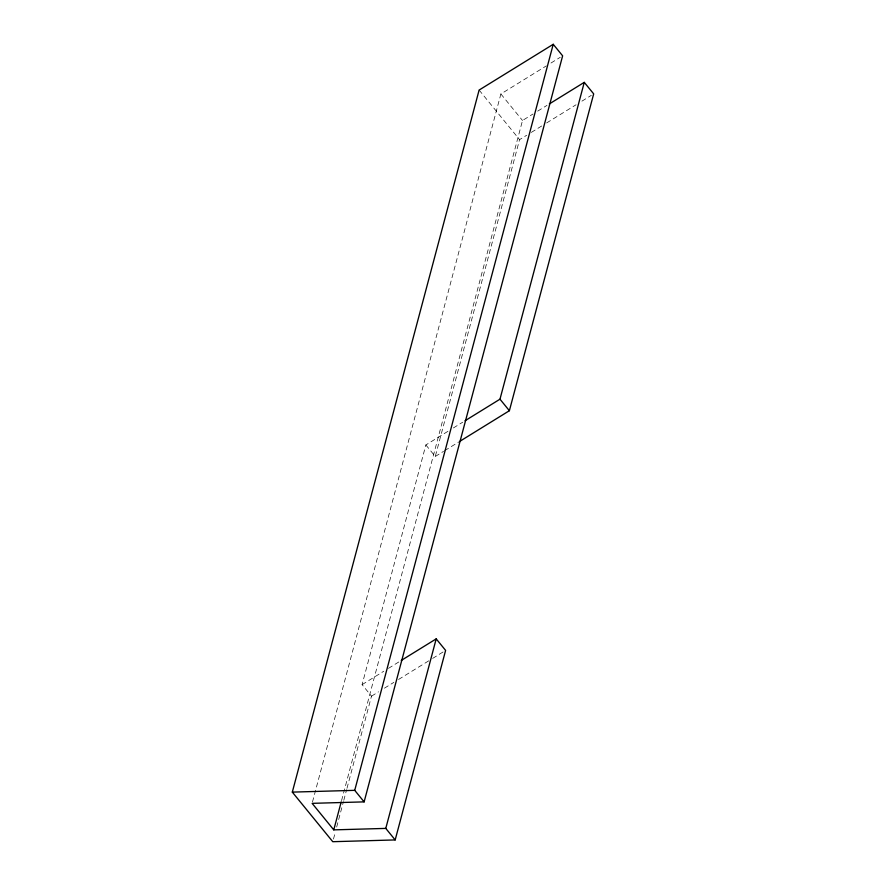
<?xml version="1.0" encoding="UTF-8"?>
<svg xmlns="http://www.w3.org/2000/svg" width="886" height="886" viewBox="0 0 886 886"><rect width="100%" height="100%" fill="white"/><g stroke="black" fill="none" stroke-linecap="round" stroke-linejoin="round"><path stroke-width="0.66" stroke-dasharray="4.43 3.32" d="M312.481 802.018L500.878 93.971L546.319 65.907M346.98 788.296L371.5 696.163L362.086 684.634L425.867 444.949L448.704 430.84M341.542 800.634L522.519 120.496L533.007 114.017M333.479 839.031L335.262 832.353M336.68 827.015L343.436 801.642M343.79 800.313L346.625 789.625M425.867 444.949L435.27 456.478L519.573 139.645L526.638 135.292M550.981 63.028L560.306 57.269M537.669 111.138L546.983 105.379M531.334 132.391L541.922 125.845M546.629 122.944L576.044 104.781M581.925 101.148L591.339 95.345M453.366 427.96L462.691 422.212M435.27 456.478L443.509 451.395M444.683 450.664L458.804 441.948M362.086 684.634L383.76 671.256M388.422 668.376L400.073 661.178M371.5 696.163L378.555 691.811M384.435 688.178L393.849 682.364M398.556 679.462L431.493 659.129M432.667 658.398L445.614 650.402M500.878 93.971L522.519 120.496M479.116 90.062L519.573 139.645"/><path stroke-width="1.33" d="M395.178 839.928L332.771 841.7L292.314 792.117L479.116 90.062L553.229 44.3L562.632 55.829L364.124 801.874L312.127 803.347L333.767 829.872L385.775 828.399L395.178 839.928L445.614 650.402L436.2 638.872L401.236 660.458M333.767 829.872L341.188 801.963M364.124 801.874L354.721 790.345L553.229 44.3M385.775 828.399L436.2 638.872M465.017 420.772L499.981 399.187L584.273 82.354L593.686 93.883L509.384 410.716L459.978 441.228M549.32 103.939L584.273 82.354M292.314 792.117L354.721 790.345M499.981 399.187L509.384 410.716"/></g></svg>
